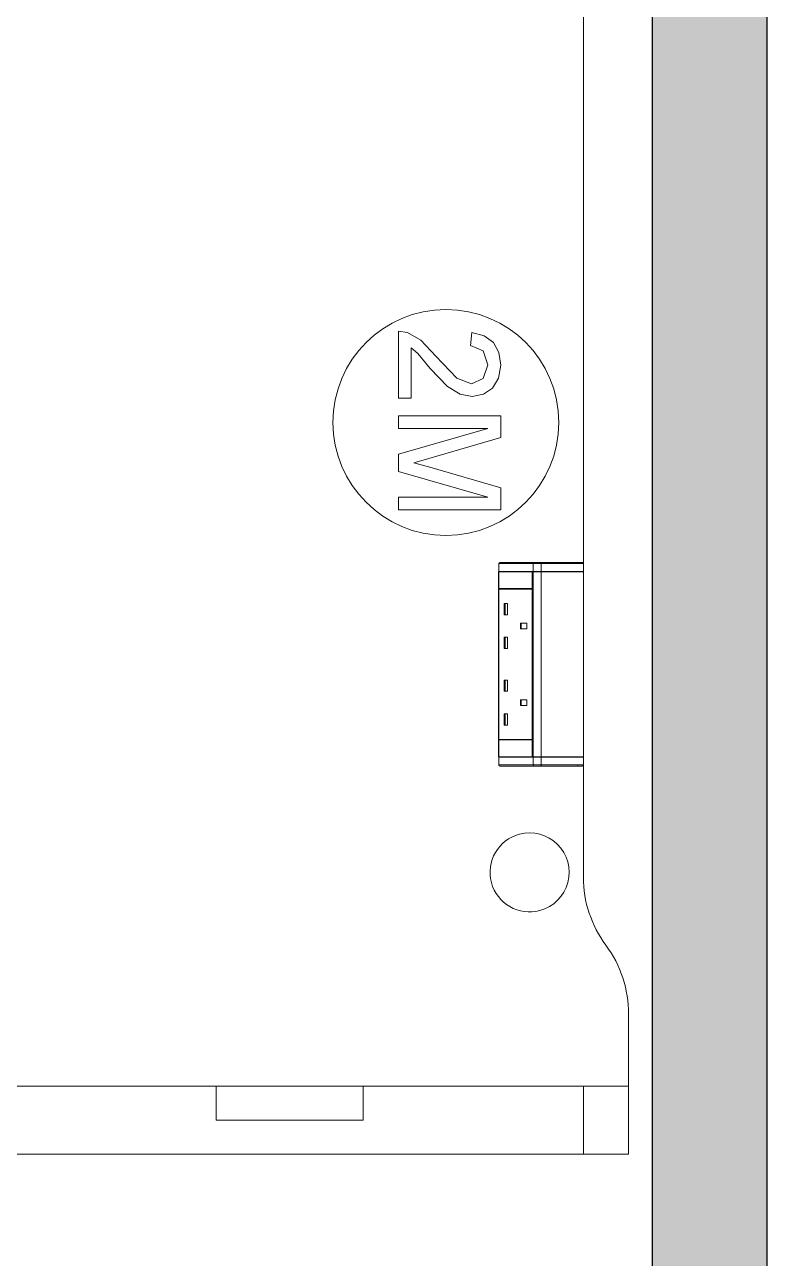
# Model space of a CAD drawing. Header units: millimetres. Extents: x 155927 to 295199, y -4084 to 97293.
# Drawn here: x 227330 to 227987, y 32534 to 33626 of the extents above; entities that cross this region are included whole.
import ezdxf

# ---------------------------------------------------------------- set-up
doc = ezdxf.new("R2010")
doc.units = ezdxf.units.MM
doc.header["$MEASUREMENT"] = 0
for name, color, linetype, lineweight in [('A-WALL-PATT', 7, 'CONTINUOUS', 9), ('I-FURN', 8, 'CONTINUOUS', 9), ('I-WALL', 7, 'CONTINUOUS', 9)]:
    doc.layers.add(name, color=color, linetype=linetype, lineweight=lineweight)

msp = doc.modelspace()

# ---------------------------------------------------------------- hatches: boundary and pattern name
at = {"layer": 'A-WALL-PATT'}
msp.add_hatch(color=256, dxfattribs=at).paths.add_polyline_path([(227986.9, 29907.6), (227986.9, 34245.6), (227884.9, 34245.6), (227884.9, 29907.6), (227976.8, 29907.6)], flags=0)

# ---------------------------------------------------------------- linework, layer by layer
at = {"layer": 'I-FURN'}
for p, q in [((227824.1, 33149.3), (227824.1, 33981.6)), ((227824.1, 33981.6), (227824.1, 33149.3)), ((227668.3, 33354), (227660.5, 33355.2)), ((227660.5, 33355.2), (227660.5, 33295.9)), ((227680.3, 33347.1), (227668.3, 33354)), ((227693.4, 33333), (227680.3, 33347.1)), ((227725.5, 33353.8), (227724.1, 33342.5)), ((227736.4, 33351.1), (227725.5, 33353.8)), ((227744.4, 33345.1), (227736.4, 33351.1)), ((227749.3, 33336.3), (227744.4, 33345.1)), ((227671.8, 33295.9), (227671.8, 33340.3)), ((227671.8, 33340.3), (227677.6, 33335.2)), ((227677.6, 33335.2), (227688.4, 33322.2)), ((227712.2, 33313.5), (227693.4, 33333)), ((227724.1, 33342.5), (227735.5, 33337.8)), ((227735.5, 33337.8), (227739.6, 33325.2)), ((227750.9, 33325), (227749.3, 33336.3)), ((227688.4, 33322.2), (227703.9, 33306)), ((227739.6, 33325.2), (227735.4, 33313.2)), ((227749.1, 33313.5), (227750.9, 33325)), ((227725, 33308.6), (227712.2, 33313.5)), ((227735.4, 33313.2), (227725, 33308.6)), ((227743.7, 33304.8), (227749.1, 33313.5)), ((227703.9, 33306), (227715, 33299.3)), ((227715, 33299.3), (227725.7, 33297.3)), ((227735.6, 33299.2), (227743.7, 33304.8)), ((227660.5, 33295.9), (227671.8, 33295.9)), ((227725.7, 33297.3), (227735.6, 33299.2)), ((227660.5, 33280.3), (227660.5, 33269)), ((227750.9, 33280.3), (227660.5, 33280.3)), ((227750.9, 33260.9), (227750.9, 33280.3)), ((227660.5, 33269), (227739.6, 33269)), ((227739.6, 33269), (227660.5, 33246.3)), ((227687.2, 33242.4), (227750.9, 33260.9)), ((227660.5, 33246.3), (227660.5, 33231)), ((227673.9, 33238.7), (227687.2, 33242.4)), ((227688.3, 33234.6), (227673.9, 33238.7)), ((227750.9, 33216.4), (227688.3, 33234.6)), ((227660.5, 33231), (227739.6, 33208.3)), ((227750.9, 33197), (227750.9, 33216.4)), ((227739.6, 33208.3), (227660.5, 33208.3)), ((227660.5, 33208.3), (227660.5, 33197)), ((227660.5, 33197), (227750.9, 33197)), ((227749.2, 33142.3), (227749.2, 33149.3)), ((227749.4, 33149.3), (227749.2, 33149.3)), ((227749.2, 33142.3), (227749.2, 33149.3)), ((227749.2, 33142.3), (227749.2, 33149.3)), ((227779.7, 33149.3), (227749.4, 33149.3)), ((227749.4, 33149.3), (227749.4, 33142.3)), ((227749.6, 33150), (227749.6, 33150)), ((227750.2, 33150.3), (227780.5, 33150.3)), ((227750.2, 33150.3), (227780.5, 33150.3)), ((227786.6, 33149.3), (227779.7, 33149.3)), ((227779.7, 33149.3), (227779.7, 33142.3)), ((227819.1, 33150.3), (227780.5, 33150.3)), ((227780.5, 33150.3), (227786.1, 33150.3)), ((227786.1, 33150.3), (227823.1, 33150.3)), ((227824.1, 33149.3), (227786.6, 33149.3)), ((227786.6, 33149.3), (227786.6, 33142.3)), ((227819.1, 33149.3), (227819.1, 33150.3)), ((227823.1, 33150.3), (227819.1, 33150.3)), ((227823.1, 33150.3), (227823.1, 33150.3)), ((227824.1, 33149.3), (227824.1, 33142.3)), ((227824.1, 33149.3), (227824.1, 33142.3)), ((227749, 33142.2), (227749, 33127.2)), ((227778.9, 33142.2), (227749, 33142.2)), ((227749.4, 33142.3), (227749.2, 33142.3)), ((227749.2, 32978.2), (227749.2, 33142.1)), ((227779.7, 33142.3), (227749.4, 33142.3)), ((227778.9, 33127.2), (227778.9, 33142.2)), ((227778.9, 33142.2), (227781.3, 33142.2)), ((227779.1, 33142.1), (227779.1, 33127.2)), ((227779.7, 33142.1), (227779.1, 33142.1)), ((227786.6, 33142.3), (227779.7, 33142.3)), ((227779.7, 33142.1), (227786.6, 33142.1)), ((227779.7, 32978.2), (227779.7, 33142.1)), ((227824.1, 33142.3), (227786.6, 33142.3)), ((227786.6, 33142.1), (227824.1, 33142.1)), ((227786.6, 32978.2), (227786.6, 33142.1)), ((227824.1, 33142.1), (227824.1, 32978.2)), ((227824.1, 32978.2), (227824.1, 33142.1)), ((227749, 33127.2), (227778.9, 33127.2)), ((227749, 33126.7), (227749, 32993.7)), ((227749, 33126.7), (227778.9, 33126.7)), ((227749.4, 33127.2), (227749.4, 33126.7)), ((227778.9, 32993.7), (227778.9, 33126.7)), ((227779.1, 33126.7), (227779.1, 32993.7)), ((227754.1, 33114.1), (227756.9, 33114.1)), ((227754.1, 33104.1), (227754.1, 33114.1)), ((227754.8, 33104.1), (227754.8, 33114.1)), ((227756.9, 33104.1), (227756.9, 33114.1)), ((227754.1, 33104.1), (227756.9, 33104.1)), ((227768.4, 33096.6), (227774.1, 33096.6)), ((227768.4, 33091.6), (227768.4, 33096.6)), ((227769.1, 33091.6), (227769.1, 33096.6)), ((227774.1, 33091.6), (227774.1, 33096.6)), ((227754.1, 33084.1), (227756.9, 33084.1)), ((227754.1, 33074.1), (227754.1, 33084.1)), ((227754.8, 33074.1), (227754.8, 33084.1)), ((227756.9, 33074.1), (227756.9, 33084.1)), ((227768.4, 33091.6), (227774.1, 33091.6)), ((227754.1, 33074.1), (227756.9, 33074.1)), ((227754.1, 33046.3), (227756.9, 33046.3)), ((227754.1, 33036.3), (227754.1, 33046.3)), ((227754.8, 33036.3), (227754.8, 33046.3)), ((227756.9, 33036.3), (227756.9, 33046.3)), ((227754.1, 33036.3), (227756.9, 33036.3)), ((227768.4, 33028.8), (227774.1, 33028.8)), ((227768.4, 33023.8), (227768.4, 33028.8)), ((227769.1, 33023.8), (227769.1, 33028.8)), ((227774.1, 33028.8), (227774.1, 33023.8)), ((227754.1, 33016.3), (227756.9, 33016.3)), ((227754.1, 33006.3), (227754.1, 33016.3)), ((227754.8, 33006.3), (227754.8, 33016.3)), ((227756.9, 33006.3), (227756.9, 33016.3)), ((227774.1, 33023.8), (227768.4, 33023.8)), ((227754.1, 33006.3), (227756.9, 33006.3)), ((227749, 32993.7), (227778.9, 32993.7)), ((227749.4, 32993.7), (227749.4, 32993.2)), ((227778.9, 32993.2), (227749, 32993.2)), ((227749, 32993.2), (227749, 32978.2)), ((227778.9, 32978.2), (227778.9, 32993.2)), ((227779.1, 32993.2), (227779.1, 32978.2)), ((227749, 32978.2), (227778.9, 32978.2)), ((227749.2, 32971.1), (227749.2, 32978.1)), ((227749.2, 32971.1), (227749.2, 32978.1)), ((227749.2, 32978.1), (227749.2, 32971.1)), ((227749.2, 32978.1), (227749.4, 32978.1)), ((227749.4, 32971.1), (227749.4, 32978.1)), ((227749.4, 32978.1), (227779.7, 32978.1)), ((227779.1, 32978.2), (227779.7, 32978.2)), ((227786.6, 32978.2), (227779.7, 32978.2)), ((227779.7, 32971.1), (227779.7, 32978.1)), ((227779.7, 32978.1), (227786.6, 32978.1)), ((227824.1, 32978.2), (227786.6, 32978.2)), ((227786.6, 32971.1), (227786.6, 32978.1)), ((227786.6, 32978.1), (227824.1, 32978.1)), ((227824.1, 32978.1), (227824.1, 32971.1)), ((227824.1, 32971.1), (227824.1, 32978.1)), ((227749.2, 32971.1), (227749.4, 32971.1)), ((227749.4, 32971.1), (227779.7, 32971.1)), ((227749.6, 32970.4), (227749.6, 32970.4)), ((227780.5, 32970.1), (227750.2, 32970.1)), ((227780.5, 32970.1), (227750.2, 32970.1)), ((227779.7, 32971.1), (227786.6, 32971.1)), ((227780.5, 32970.1), (227819.1, 32970.1)), ((227786.1, 32970.1), (227780.5, 32970.1)), ((227823.1, 32970.1), (227786.1, 32970.1)), ((227786.6, 32971.1), (227824.1, 32971.1)), ((227819.1, 32970.1), (227819.1, 32971.1)), ((227819.1, 32970.1), (227823.1, 32970.1)), ((227824.1, 32871.6), (227824.1, 32971.1)), ((227824.1, 32971.1), (227824.1, 32871.6)), ((227864.1, 32626.6), (227864.1, 32750.5)), ((227864.1, 32750.5), (227864.1, 32626.6)), ((227064.1, 32686.6), (227499.1, 32686.6)), ((227824.1, 32686.6), (227104.1, 32686.6)), ((227499.1, 32686.6), (227629.1, 32686.6)), ((227499.1, 32686.6), (227499.1, 32656.6)), ((227499.1, 32656.6), (227499.1, 32686.6)), ((227629.1, 32686.6), (227864.1, 32686.6)), ((227629.1, 32686.6), (227629.1, 32656.6)), ((227629.1, 32686.6), (227629.1, 32656.6)), ((227864.1, 32686.6), (227824.1, 32686.6)), ((227824.1, 32686.6), (227824.1, 32626.6)), ((227824.1, 32686.6), (227824.1, 32626.6)), ((227864.1, 32686.6), (227864.1, 32626.6)), ((227864.1, 32686.6), (227864.1, 32626.6)), ((227629.1, 32656.6), (227499.1, 32656.6)), ((227499.1, 32656.6), (227629.1, 32656.6)), ((227864.1, 32626.6), (227064.1, 32626.6)), ((227064.1, 32626.6), (227864.1, 32626.6)), ((227864.1, 32626.6), (227064.1, 32626.6)), ((227104.1, 32626.6), (227824.1, 32626.6)), ((227824.1, 32626.6), (227864.1, 32626.6))]:
    msp.add_line(p, q, dxfattribs=at)
at = {"layer": 'I-FURN', "flags": 128}
for points in [[(227749.4, 33149.8), (227749.4, 33149.7), (227749.3, 33149.7), (227749.3, 33149.7), (227749.3, 33149.6), (227749.3, 33149.6), (227749.3, 33149.5), (227749.3, 33149.5), (227749.3, 33149.5), (227749.3, 33149.4), (227749.2, 33149.4), (227749.2, 33149.4), (227749.2, 33149.3), (227749.2, 33149.3), (227749.2, 33149.3)], [(227780.5, 33150.3), (227780.6, 33150.3), (227780.7, 33150.3), (227780.8, 33150.3), (227780.9, 33150.3), (227781, 33150.3), (227781.2, 33150.3), (227781.3, 33150.3), (227781.4, 33150.3), (227781.5, 33150.3), (227781.7, 33150.3), (227781.8, 33150.3), (227781.9, 33150.3), (227782.1, 33150.3), (227782.2, 33150.3), (227782.4, 33150.3), (227782.5, 33150.3), (227782.7, 33150.3), (227782.8, 33150.3), (227783, 33150.3), (227783.2, 33150.3), (227783.3, 33150.3), (227783.5, 33150.3), (227783.6, 33150.3), (227783.8, 33150.3), (227784, 33150.3), (227784.1, 33150.3), (227784.3, 33150.3), (227784.4, 33150.3), (227784.6, 33150.3), (227784.7, 33150.3), (227784.9, 33150.3), (227785, 33150.3), (227785.2, 33150.3), (227785.3, 33150.3), (227785.5, 33150.3), (227785.6, 33150.3), (227785.8, 33150.3), (227785.9, 33150.3), (227786.1, 33150.3)], [(227786.1, 33150.3), (227788.8, 33150.3), (227791.5, 33150.3), (227794.1, 33150.3), (227796.7, 33150.3), (227799.1, 33150.3), (227801.4, 33150.3), (227803.7, 33150.3), (227805.8, 33150.3), (227807.8, 33150.3), (227809.7, 33150.3), (227811.5, 33150.3), (227813.2, 33150.3), (227814.7, 33150.3), (227816.1, 33150.3), (227817.4, 33150.3), (227818.6, 33150.3), (227819.7, 33150.3), (227820.6, 33150.3), (227821.3, 33150.3), (227822, 33150.3), (227822.5, 33150.3), (227822.9, 33150.3), (227823.1, 33150.3)], [(227823.1, 33150.3), (227823.1, 33150.3), (227823.1, 33150.3), (227823.1, 33150.3), (227823, 33150.3), (227823, 33150.3), (227823, 33150.3), (227822.9, 33150.3), (227822.9, 33150.3), (227822.8, 33150.3), (227822.8, 33150.3), (227822.7, 33150.3), (227822.6, 33150.3), (227822.6, 33150.3), (227822.5, 33150.3), (227822.4, 33150.3), (227822.3, 33150.3), (227822.2, 33150.3), (227822.1, 33150.3), (227822, 33150.3), (227821.9, 33150.3), (227821.8, 33150.3), (227821.6, 33150.3), (227821.5, 33150.3), (227821.4, 33150.3), (227821.2, 33150.3), (227821.1, 33150.3), (227821, 33150.3), (227820.8, 33150.3), (227820.7, 33150.3), (227820.5, 33150.3), (227820.4, 33150.3), (227820.2, 33150.3), (227820.1, 33150.3), (227819.9, 33150.3), (227819.8, 33150.3), (227819.6, 33150.3), (227819.4, 33150.3), (227819.3, 33150.3), (227819.1, 33150.3), (227819.1, 33150.3)], [(227824.1, 33149.3), (227824.1, 33149.3), (227824.1, 33149.3), (227824.1, 33149.4), (227824.1, 33149.4), (227824.1, 33149.5), (227824.1, 33149.5), (227824, 33149.5), (227824, 33149.6), (227824, 33149.6), (227824, 33149.6), (227824, 33149.7), (227824, 33149.7), (227823.9, 33149.8), (227823.9, 33149.8), (227823.9, 33149.8), (227823.9, 33149.9), (227823.9, 33149.9), (227823.8, 33149.9), (227823.8, 33149.9), (227823.8, 33150), (227823.7, 33150), (227823.7, 33150), (227823.7, 33150.1), (227823.7, 33150.1), (227823.6, 33150.1), (227823.6, 33150.1), (227823.6, 33150.1), (227823.5, 33150.2), (227823.5, 33150.2), (227823.4, 33150.2), (227823.4, 33150.2), (227823.4, 33150.2), (227823.3, 33150.2), (227823.3, 33150.2), (227823.3, 33150.2), (227823.2, 33150.3), (227823.2, 33150.3), (227823.1, 33150.3), (227823.1, 33150.3), (227823.1, 33150.3)], [(227749.2, 32971.1), (227749.2, 32971.1), (227749.2, 32971.1), (227749.2, 32971), (227749.2, 32971), (227749.3, 32970.9), (227749.3, 32970.9), (227749.3, 32970.9), (227749.3, 32970.8), (227749.3, 32970.8), (227749.3, 32970.7), (227749.3, 32970.7), (227749.3, 32970.7), (227749.4, 32970.6)], [(227786.1, 32970.1), (227785.9, 32970.1), (227785.8, 32970.1), (227785.6, 32970.1), (227785.5, 32970.1), (227785.3, 32970.1), (227785.2, 32970.1), (227785, 32970.1), (227784.9, 32970.1), (227784.7, 32970.1), (227784.6, 32970.1), (227784.4, 32970.1), (227784.3, 32970.1), (227784.1, 32970.1), (227784, 32970.1), (227783.8, 32970.1), (227783.6, 32970.1), (227783.5, 32970.1), (227783.3, 32970.1), (227783.2, 32970.1), (227783, 32970.1), (227782.8, 32970.1), (227782.7, 32970.1), (227782.5, 32970.1), (227782.4, 32970.1), (227782.2, 32970.1), (227782.1, 32970.1), (227781.9, 32970.1), (227781.8, 32970.1), (227781.7, 32970.1), (227781.5, 32970.1), (227781.4, 32970.1), (227781.3, 32970.1), (227781.2, 32970.1), (227781, 32970.1), (227780.9, 32970.1), (227780.8, 32970.1), (227780.7, 32970.1), (227780.6, 32970.1), (227780.5, 32970.1)], [(227823.1, 32970.1), (227822.8, 32970.1), (227822.4, 32970.1), (227821.8, 32970.1), (227821.1, 32970.1), (227820.3, 32970.1), (227819.4, 32970.1), (227818.3, 32970.1), (227817.1, 32970.1), (227815.8, 32970.1), (227814.3, 32970.1), (227812.7, 32970.1), (227811, 32970.1), (227809.2, 32970.1), (227807.3, 32970.1), (227805.2, 32970.1), (227803.1, 32970.1), (227800.8, 32970.1), (227798.5, 32970.1), (227796, 32970.1), (227793.5, 32970.1), (227790.8, 32970.1), (227788.1, 32970.1), (227786.1, 32970.1)], [(227819.1, 32970.1), (227819.2, 32970.1), (227819.4, 32970.1), (227819.6, 32970.1), (227819.7, 32970.1), (227819.9, 32970.1), (227820, 32970.1), (227820.2, 32970.1), (227820.3, 32970.1), (227820.5, 32970.1), (227820.6, 32970.1), (227820.8, 32970.1), (227820.9, 32970.1), (227821.1, 32970.1), (227821.2, 32970.1), (227821.3, 32970.1), (227821.5, 32970.1), (227821.6, 32970.1), (227821.7, 32970.1), (227821.8, 32970.1), (227822, 32970.1), (227822.1, 32970.1), (227822.2, 32970.1), (227822.3, 32970.1), (227822.4, 32970.1), (227822.4, 32970.1), (227822.5, 32970.1), (227822.6, 32970.1), (227822.7, 32970.1), (227822.7, 32970.1), (227822.8, 32970.1), (227822.9, 32970.1), (227822.9, 32970.1), (227823, 32970.1), (227823, 32970.1), (227823, 32970.1), (227823, 32970.1), (227823.1, 32970.1), (227823.1, 32970.1), (227823.1, 32970.1)], [(227823.1, 32970.1), (227823.1, 32970.1), (227823.2, 32970.1), (227823.2, 32970.1), (227823.2, 32970.2), (227823.3, 32970.2), (227823.3, 32970.2), (227823.4, 32970.2), (227823.4, 32970.2), (227823.4, 32970.2), (227823.5, 32970.2), (227823.5, 32970.2), (227823.5, 32970.3), (227823.6, 32970.3), (227823.6, 32970.3), (227823.6, 32970.3), (227823.7, 32970.3), (227823.7, 32970.4), (227823.7, 32970.4), (227823.8, 32970.4), (227823.8, 32970.4), (227823.8, 32970.5), (227823.9, 32970.5), (227823.9, 32970.5), (227823.9, 32970.6), (227823.9, 32970.6), (227823.9, 32970.6), (227824, 32970.7), (227824, 32970.7), (227824, 32970.7), (227824, 32970.8), (227824, 32970.8), (227824, 32970.9), (227824.1, 32970.9), (227824.1, 32970.9), (227824.1, 32971), (227824.1, 32971), (227824.1, 32971), (227824.1, 32971.1), (227824.1, 32971.1), (227824.1, 32971.1)], [(227823.1, 32970.1), (227823.1, 32970.1), (227823.1, 32970.1)]]:
    msp.add_lwpolyline(points, dxfattribs=at)
at = {"layer": 'I-FURN'}
for centre, radius, start, end in [((227702.4, 33274.3), 100, 90, 270), ((227702.4, 33274.3), 100, 270, 90), ((227776.5, 32876), 35, 105, 285), ((227776.5, 32876), 35, 345.2996, 105), ((227776.5, 32876), 35, 285, 345), ((227924.1, 32871.6), 100, 180, 216.8699), ((227924.1, 32871.6), 100, 180, 216.8699), ((227764, 32751.5), 100, 359.3744, 36.8699), ((227764, 32751.5), 100, 359.3744, 36.8699)]:
    msp.add_arc(centre, radius, start, end, dxfattribs=at)
at = {"layer": 'I-FURN', "extrusion": (0, 0, -1)}
for centre, major_axis, ratio, start_param, end_param in [((227750.2, 33149.3), (0, 1), 0.819152, 4.712389, 6.283185), ((227780.5, 33149.3), (0, 1), 0.819152, 4.712389, 6.283185), ((227786.1, 33149.3), (0, 1), 0.56467, 0, 1.570796), ((227823.1, 33149.3), (0, 1), 0.998113, 0, 1.570796), ((227750.2, 32971.1), (0, -1), 0.819152, 0, 1.570796), ((227780.5, 32971.1), (0, 1), 0.819152, 3.141593, 4.712389), ((227786.1, 32971.1), (0, 1), 0.56467, 1.570796, 3.141593), ((227823.1, 32971.1), (0, 1), 0.998113, 1.570796, 3.141593)]:
    msp.add_ellipse(centre, major_axis=major_axis, ratio=ratio, start_param=start_param, end_param=end_param, dxfattribs=at)
at = {"layer": 'I-WALL', "lineweight": 30}
for p, q in [((227884.9, 34245.6), (227884.9, 29907.6)), ((227986.9, 29907.6), (227986.9, 34245.6))]:
    msp.add_line(p, q, dxfattribs=at)

doc.saveas('drawing.dxf')
